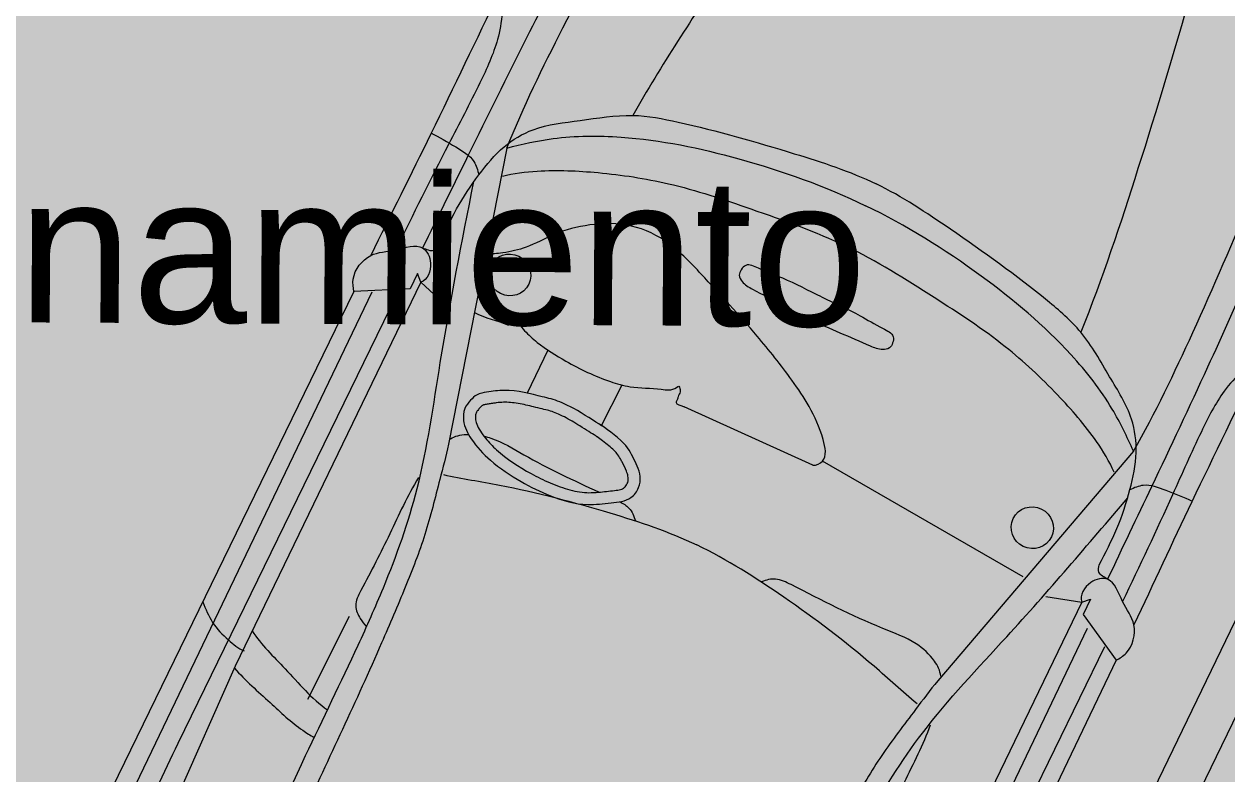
# Model space of a CAD drawing. Header units: metres. Extents: x -466 to 1322, y -1072 to 50.
# Drawn here: x 25.925 to 28.367, y -204.34 to -202.819 of the extents above; entities that cross this region are included whole.
import ezdxf

# ---------------------------------------------------------------- set-up
doc = ezdxf.new("R2010")
doc.units = ezdxf.units.M
doc.linetypes.add('CENTER2', pattern=[28.575000000000003, 19.05, -3.175, 3.175, -3.175])
for name, color, linetype, lineweight in [('A - TXT 100 -1', 2, 'Continuous', 0), ('A-EJES', 61, 'CENTER2', 0), ('A-MUEBLES', 5, 'Continuous', 0), ('A-MURO INT', 4, 'Continuous', 0)]:
    doc.layers.add(name, color=color, linetype=linetype, lineweight=lineweight)
doc.layers.add('Hatch Exterior', color=7, linetype='Continuous', lineweight=0, true_color=0xa99b89)
doc.styles.add('Style-Arial', font='arial.ttf')

msp = doc.modelspace()

# ---------------------------------------------------------------- hatches: boundary and pattern name
at = {"layer": 'A-MURO INT', "transparency": 33554687}
h = msp.add_hatch(color=256, dxfattribs=at)
h.dxf.hatch_style = 1
h.paths.add_polyline_path([(46.5637377919295, -210.7665096859043), (46.50933065474658, -210.879047953752), (46.64437658465505, -210.9443365228437), (46.67770096200047, -210.8754068221342), (46.67755973931577, -210.8753385473854), (46.69864249944629, -210.8317299800544)])
h.paths.add_polyline_path([(46.59638207895648, -210.6989867154384), (46.5637377919295, -210.7665096859043), (46.69878372221689, -210.8317982548449), (46.73142800926161, -210.7642752847219)])
h.paths.add_polyline_path([(46.46133615207879, -210.6336981478121), (46.42869186477202, -210.7012211184772), (46.5637377919295, -210.7665096859043), (46.59638207895648, -210.6989867154384)])
h.paths.add_polyline_path([(46.42869186477196, -210.7012211184772), (46.37428472747223, -210.8137593859337), (46.50933065474658, -210.879047953752), (46.5637377919295, -210.7665096859043)])
h.paths.add_polyline_path([(42.37717278032903, -208.74249579817), (42.24226807281229, -208.6772755040199), (42.18786093522016, -208.7898137727141), (42.32290686341497, -208.8551023409773), (42.35623124076051, -208.7861726402678), (42.35609001978941, -208.7861043663472)])
h.paths.add_polyline_path([(42.40995828802153, -208.6750411028554), (42.27491235943006, -208.6097525344005), (42.24226807281229, -208.6772755040199), (42.37731400138603, -208.7425640721319)])
h.paths.add_polyline_path([(42.27491235943006, -208.6097525344005), (42.13986643083871, -208.5444639659456), (42.10722214394116, -208.6119869357642), (42.24226807281229, -208.6772755040199)])
h.paths.add_polyline_path([(42.24226807281229, -208.6772755040199), (42.10722214394116, -208.6119869357642), (42.05281500623215, -208.7245252040673), (42.18786093522016, -208.7898137727141)])
h.paths.add_polyline_path([(37.95344263984776, -206.5205183534779), (37.81839671125641, -206.455229785023), (37.78575242482384, -206.5227527538798), (37.92079835369503, -206.5880413221355)])
h.paths.add_polyline_path([(37.92079835369503, -206.5880413221355), (37.78575242482384, -206.5227527538798), (37.73134528664986, -206.6352910231446), (37.86639121563792, -206.7005795917914)])
h.paths.add_polyline_path([(37.92079835369503, -206.5880413221355), (37.86639121563792, -206.7005795917914), (38.00143714383267, -206.7658681600547), (38.03476152123397, -206.6969384592296), (38.03462029854933, -206.6968701844808), (38.05570305949823, -206.653261615457)])
h.paths.add_polyline_path([(38.08848856843923, -206.5858069219328), (37.95344263984776, -206.5205183534779), (37.92079835369503, -206.5880413221355), (38.05584428226877, -206.6533298902475)])
h.paths.add_polyline_path([(33.49692699172999, -204.3659956039851), (33.46428270570669, -204.4335185719954), (33.59932863457777, -204.4988071402511), (33.63197292032129, -204.43128417244)])
h.paths.add_polyline_path([(33.59932863457777, -204.4988071402511), (33.46428270570669, -204.4335185719954), (33.40987556712344, -204.5460568421067), (33.54492149611139, -204.6113454107535)])
h.paths.add_polyline_path([(33.73423334038091, -204.5640274335726), (33.59932863457777, -204.4988071402511), (33.54492149611144, -204.6113454107535), (33.67996742430626, -204.6766339790167), (33.71329180169175, -204.6077042782247), (33.71315057900694, -204.6076360034756)])
h.paths.add_polyline_path([(33.63197292032135, -204.43128417244), (33.59932863457777, -204.4988071402511), (33.73437456315162, -204.5640957083631), (33.76701884891281, -204.4965727408949)])
h.paths.add_polyline_path([(29.44554912944221, -202.4073385597408), (29.40053381991174, -202.3855757035892), (29.31348239570184, -202.5656369419028), (29.35849770483566, -202.5873997978626), (29.39182208212509, -202.5184700972691), (29.39168085944061, -202.5184018225202), (29.41251763652122, -202.4753020580372)])
h.paths.add_polyline_path([(29.40053381968903, -202.3855757040499), (29.31050320052765, -202.3420499919544), (29.22345177664096, -202.5221112295994), (29.31348239570184, -202.5656369419028)])
h.paths.add_polyline_path([(29.31050320052759, -202.3420499919544), (29.17545727178549, -202.2767614238112), (29.08840584717922, -202.4568226619322), (29.1334211571567, -202.4785855181717), (29.22345177638692, -202.5221112301249)])
h.paths.add_polyline_path([(29.22345177638692, -202.5221112301249), (29.1334211571567, -202.4785855181717), (27.00066126381063, -206.8900858572747), (27.0906918829312, -206.9336115694546)])
h.paths.add_polyline_path([(29.31348239570184, -202.5656369419028), (29.22345177664096, -202.5221112295994), (27.0906918829312, -206.9336115694546), (27.22573781139295, -206.9989001376186), (27.31278923564435, -206.8188388993251), (27.26777392559171, -206.7970760447067)])
h.paths.add_polyline_path([(29.17545727178549, -202.2767614238112), (24.89900285170143, -200.2092900944824), (22.67919153362408, -204.8008516729776), (22.85925277193763, -204.8879030971875), (24.99201266581395, -200.4764027569877), (29.08840584717922, -202.4568226619322)])
h.paths.add_polyline_path([(27.08771268737388, -206.7100246202986), (27.04269737784341, -206.688261764147), (26.95564595323685, -206.8683230022687), (27.00066126316403, -206.8900858586121)])
h.paths.add_polyline_path([(22.76624295792976, -204.6207904344658), (22.72122764839929, -204.5990275783142), (22.63417622379274, -204.7790888164359), (22.67919153371992, -204.8008516727793)])
h.paths.add_polyline_path([(22.99131950558211, -204.729604715224), (22.94630419605164, -204.7078418590725), (22.85925277184168, -204.887903097386), (22.90426808097556, -204.9096659533459)])
at = {"layer": 'Hatch Exterior', "transparency": 33554687}
h = msp.add_hatch(color=256, dxfattribs=at)
h.dxf.hatch_style = 1
h.paths.add_polyline_path([(9.711806740487152, -198.5317105458091), (27.180722501615, -206.9771372831333), (29.40053381945588, -202.3855757039371), (51.052897728788, -212.85350946576), (52.92450335605661, -208.9821928498072), (26.32829967416303, -196.1241372734626), (45.64313203111518, -181.7275093218762), (47.49256546267225, -186.1551009685443), (48.75830356946491, -189.1885665303103), (52.20977177116248, -197.4550781457826), (57.23926338636568, -199.3681176041215), (59.56784542232775, -194.4797625943925), (53.76873235850864, -196.7828426917451), (53.69043695055387, -196.7490588357102), (51.88993718448857, -192.1491172302469), (57.72234076340419, -189.8328160165443), (59.56784542232782, -194.4797625943922), (60.68283698259165, -192.1396472481201), (50.46445129237152, -166.4099411838768), (48.88703951903113, -167.5856909912741), (57.00695716267732, -188.0314933489626), (51.15180446686225, -190.3568292222751), (45.60585320854988, -176.3922265884589), (17.73820133661558, -197.1638392230323), (15.52700847359916, -194.1972542971378)])
h.paths.add_polyline_path([(14.61965897385549, -194.8735621690553), (9.711806740487143, -198.5317105458091), (9.914802194550983, -198.629849620881), (14.7391829123969, -195.0339181109957)])
h.paths.add_polyline_path([(22.85925277193768, -204.8879030971875), (24.99201266581394, -200.4764027569877), (29.1334211571567, -202.4785855181717), (27.00066126381063, -206.8900858572747), (26.95990917280475, -206.8595047599238), (27.0426973776997, -206.6882617644442), (27.26777392559173, -206.7970760447067), (29.40053381968902, -202.3855757040499), (24.89900285170143, -200.2092900944824), (22.67919153362408, -204.8008516729776)], flags=17)
edge = h.paths.add_edge_path(flags=16)
edge.add_arc((19.71981130548345, -199.9897411907734), 0.7000000000008382, 36.69961023291148, 118.5177920509789, ccw=False)
edge.add_line((20.28105710227493, -199.5714074058778), (21.64408260876736, -198.5554539282759))
edge.add_arc((19.71981130548384, -199.9897411907725), 2.400000000000081, -235.67933478540283, 36.69961023288391, ccw=False)
edge.add_line((18.36663378675976, -198.0075932137486), (19.38560916013375, -199.3746729620013))

# ---------------------------------------------------------------- linework, layer by layer
at = {"layer": 'A-EJES', "ltscale": 0.1}
msp.add_line((31.16906189634329, -198.4644257768555), (25.27845153038766, -210.6488398349084), dxfattribs=at)
at = {"layer": 'A-MUEBLES', "color": 5}
for p, q in [((26.90526119622166, -203.0708958522), (26.78679028499369, -203.6716666088678)), ((26.72422533946582, -203.3251978229955), (26.70908118954651, -203.3565226911687)), ((26.73060104104854, -203.342954168123), (26.72422533946582, -203.3251978229955)), ((26.73060104104854, -203.342954168123), (26.35410231140571, -204.1217217540443)), ((26.78466725281351, -203.3930651170649), (26.73060104104854, -203.342954168123)), ((26.59489282769289, -203.3617660373209), (25.67301749923598, -205.2517197594443)), ((26.63098890669045, -203.3631367572373), (26.07506493972897, -204.5214840970302)), ((26.68190249782612, -203.3676509747834), (26.23750556260626, -204.2784141865118)), ((26.70908118954651, -203.3565226911687), (26.59489282769289, -203.3617660373209)), ((26.94696076009564, -203.5672963763975), (26.98909216302002, -203.4801498115789)), ((27.09743763808507, -203.633394651099), (27.13878853678699, -203.552521203987)), ((27.52667358286567, -203.7142172507097), (27.26551651025437, -203.5954257185842)), ((28.1770976591697, -203.6857709719018), (27.7798385537663, -204.1517603087416)), ((27.95335634864739, -203.9404084183861), (27.54579688990833, -203.7060417361577)), ((27.99950534373824, -203.9803841147009), (28.07235942383943, -203.9916333578337)), ((28.07235942383943, -203.9916333578337), (28.09023555692448, -203.9856016724236)), ((28.09023555692448, -203.9856016724236), (28.07509140700523, -204.0169265405971)), ((28.07235942383943, -203.9916333578337), (27.69586069419665, -204.770400943755)), ((26.58531816912273, -204.0208468759502), (26.50082946787177, -204.1895741047983)), ((28.07509140700523, -204.0169265405971), (28.14190471707985, -204.1096759678651)), ((28.08325059714105, -204.0451390838386), (27.64547476357433, -204.9591032972605)), ((28.11841107955343, -204.0822377684367), (27.55586601093893, -205.2373841065364)), ((26.35410231140571, -204.1217217540443), (26.20807841302184, -204.4491089506987)), ((28.14190471707985, -204.1096759678651), (27.23327154234079, -206.0060316694012))]:
    msp.add_line(p, q, dxfattribs=at)
for centre in [(26.91107946188095, -203.3280820715795), (27.97191952832384, -203.8409500242146)]:
    msp.add_ellipse(centre, major_axis=(0.0386520534122775, -0.01868651093098877), ratio=0.983266089403692, start_param=4.712388980363803, end_param=10.99557428754339, dxfattribs=at)
for points, knots in [([(27.76324855307939, -202.1486357980298), (27.69207722156199, -202.2270971011985), (27.55118384327238, -202.4122014601578), (27.352696686314, -202.6991944078829), (27.21872365874793, -202.9027025347877), (27.16078005061627, -203.0045025437457)], [0, 0, 0, 0, 0.3173741157027127, 0.6957599244951329, 1.047139902929262, 1.047139902929262, 1.047139902929262, 1.047139902929262]), ([(26.90526119622172, -203.0708958522), (26.93854246311571, -202.9874919603369), (27.02313877376014, -202.8152986621494), (27.16250781347702, -202.555270671636), (27.29083378676194, -202.3339524100177), (27.37447849101727, -202.2046753200448), (27.40149724705941, -202.1622030594003)], [0, 0, 0, 0, 0.2693745823607027, 0.5745351499600924, 0.8853386944333156, 1.03631873318286, 1.03631873318286, 1.03631873318286, 1.03631873318286]), ([(27.35775911100205, -202.1859183041518), (27.3356621637447, -202.1986785274705), (27.29956106406183, -202.2429713093247), (27.22964811955643, -202.3375939307844), (27.14109578850605, -202.4772561996242), (27.0428842156536, -202.6575755868353), (26.93629928528009, -202.8631071998198), (26.83465463220944, -203.0686997192975), (26.76519337474218, -203.2112148217852), (26.73421808829556, -203.2732028663015)], [0, 0, 0, 0, 0.0761476441899357, 0.1659032532427238, 0.3556719840498816, 0.5698710681021171, 0.7823249081538507, 1.050047116179755, 1.257935617189635, 1.257935617189635, 1.257935617189635, 1.257935617189635]), ([(28.11457722643752, -202.1922905801869), (28.16352989532129, -202.2159569704945), (28.30160778718584, -202.2999834622708), (28.49634169695071, -202.4051951646798), (28.60494159719252, -202.563470664513), (28.65848458799417, -202.6653537592072), (28.67048040221289, -202.764815823321), (28.66746205917474, -202.8704584425436), (28.64382250219171, -202.9846555639747), (28.62788044486081, -203.0639495509217), (28.60981595765901, -203.1032517939213)], [0, 0, 0, 0, 0.1603904307779931, 0.4790329835027906, 0.6329673086489138, 0.7220153483891468, 0.8174737640427872, 0.9275619858686533, 1.037330167210941, 1.167094244499252, 1.167094244499252, 1.167094244499252, 1.167094244499252]), ([(27.09303617283859, -202.3699577117632), (27.06983458110363, -202.4004606573485), (27.00085094461218, -202.5296712619936), (26.88902462949403, -202.7542281974984), (26.75823551800124, -203.0299141514597), (26.66938953937921, -203.2063189564194), (26.6289594081, -203.288742644429)], [0, 0, 0, 0, 0.1148972822364895, 0.4370608856273347, 0.754269105394047, 1.029685620385832, 1.029685620385832, 1.029685620385832, 1.029685620385832]), ([(28.36700187032301, -202.4405230838765), (28.34971413355578, -202.5450346558787), (28.29215163867332, -202.770425709238), (28.19050770372093, -203.1042379528851), (28.1142233885505, -203.3356359500472), (28.07042865102306, -203.4442762948183)], [0, 0, 0, 0, 0.3173741157027127, 0.6957599244951329, 1.047139902929262, 1.047139902929262, 1.047139902929262, 1.047139902929262]), ([(28.60981595765901, -203.1032517939213), (28.63439409731586, -203.049520125146), (28.63170878530883, -202.9404688495329), (28.63869976572892, -202.80198543091), (28.59971653367973, -202.6772401321923), (28.51608137113868, -202.5499830700862), (28.42338903932131, -202.4767919095141), (28.36700187032301, -202.4405230838765)], [0, 0, 0, 0, 0.1772572169944382, 0.3124950623797501, 0.4151677555159922, 0.559724298638291, 0.7575411745586412, 0.7575411745586412, 0.7575411745586412, 0.7575411745586412]), ([(28.17709765916976, -203.6857709719018), (28.22179266081815, -203.607885101992), (28.30420262644981, -203.4346348053691), (28.42143174175339, -203.1639031677512), (28.5151817818425, -202.9258690140496), (28.56454810007608, -202.7800198825266), (28.5810534415067, -202.7324648637953)], [0, 0, 0, 0, 0.2693745823607027, 0.5745351499600935, 0.8853386944333168, 1.036318733182858, 1.036318733182858, 1.036318733182858, 1.036318733182858]), ([(26.88986133360919, -202.759384116436), (26.8978992893438, -202.7687467510227), (26.89613328534028, -202.8038459201073), (26.88596255698485, -202.8630144634978), (26.84462070919773, -202.9530815104804), (26.7711355228476, -203.091884037291), (26.71483470044586, -203.2057809807345), (26.67988731740735, -203.2774877207321)], [0, 0, 0, 0, 0.036499173349975, 0.0923739305069762, 0.1867836629064857, 0.3273982428615445, 0.566706759720036, 0.566706759720036, 0.566706759720036, 0.566706759720036]), ([(28.58963297251881, -202.7814733225241), (28.59335687951722, -202.8067167552128), (28.58106580829389, -202.8625206035647), (28.55033038456287, -202.9760837755414), (28.49587303588106, -203.1322294186009), (28.41555088876777, -203.3211975300096), (28.32066989313239, -203.5323874634489), (28.22267274481931, -203.7397433856831), (28.15412203354896, -203.8826986958688), (28.12477901011033, -203.9454758653565)], [0, 0, 0, 0, 0.0761476441899357, 0.165903253242729, 0.3556719840498834, 0.5698710681021206, 0.7823249081538542, 1.050047116179758, 1.257935617189638, 1.257935617189638, 1.257935617189638, 1.257935617189638]), ([(26.76748262968442, -203.2683959270244), (26.77941654384495, -203.2437106434322), (26.80105785321837, -203.1928643477163), (26.84631992896971, -203.1260551240177), (26.89461680377644, -203.0669547568953), (26.96567236752855, -203.0245973474073), (27.05751347309467, -203.0156316918701), (27.155897136833, -202.9982114472662), (27.30328570524256, -203.0272152156508), (27.4671391650997, -203.074478544158), (27.60165928322562, -203.117683479366), (27.65477676414253, -203.143363366984)], [0, 0, 0, 0, 0.0822559043405136, 0.1651739975256024, 0.2413831572346481, 0.3093898530920074, 0.4053477897991191, 0.5115074020435952, 0.6033493020972394, 0.8436347970298115, 1.017670980150911, 1.017670980150911, 1.017670980150911, 1.017670980150911]), ([(26.75078440639822, -203.0400242280368), (26.76815178632211, -203.04869257818), (26.79752632294452, -203.0661991236939), (26.83929137548478, -203.0907214095942), (26.84610304723566, -203.115560895819), (26.84847264948786, -203.125169645966)], [0, 0, 0, 0, 1.462158787484422, 2.65110501360953, 3.386320643224714, 3.386320643224714, 3.386320643224714, 3.386320643224714]), ([(26.90526119622172, -203.0708958522), (26.93609308827297, -203.0627177978554), (27.01234009412951, -203.0455304099107), (27.17250927701156, -203.0448026254433), (27.3876095332497, -203.0895097371781), (27.55097871940592, -203.1477663466246), (27.63338698091655, -203.1876069952748)], [0, 0, 0, 0, 0.0947758976503685, 0.2311242171015923, 0.4700258741958084, 0.7400315115747097, 0.7400315115747097, 0.7400315115747097, 0.7400315115747097]), ([(28.60981595765901, -203.1032517939213), (28.60032046967638, -203.140381017673), (28.5419002324407, -203.2746985457088), (28.43536396997325, -203.5018129812156), (28.30053423429263, -203.7755454770449), (28.21746306645309, -203.9547421405293), (28.17797645672374, -204.0376219783216)], [0, 0, 0, 0, 0.1148972822364895, 0.4370608856273347, 0.754269105394047, 1.029685620385832, 1.029685620385832, 1.029685620385832, 1.029685620385832]), ([(26.89610243976631, -203.1279765117072), (26.91917523509204, -203.1218969105844), (26.98413118772595, -203.1137605956483), (27.09749142790719, -203.1189676029981), (27.24418452179748, -203.1407527732156), (27.41092283570805, -203.1973664303623), (27.53148848339617, -203.2397151086773), (27.5936631075341, -203.2697737133587)], [0, 0, 0, 0, 0.0708921678036178, 0.1925845607119855, 0.3348457455278091, 0.5072814278406148, 0.7109927877385362, 0.7109927877385362, 0.7109927877385362, 0.7109927877385362]), ([(25.95458348916594, -205.0754953067835), (25.97251336138805, -205.066541790625), (26.01030271050183, -205.0452116702522), (26.05713792404055, -204.9831975060138), (26.12810462330117, -204.9233868197964), (26.203702381791, -204.8315423168788), (26.28310368427776, -204.7196879835758), (26.3884582673719, -204.5421504848168), (26.48566148424885, -204.3220378878182), (26.58752737349874, -204.1161494595628), (26.66730640522064, -203.9372248413015), (26.73499369760907, -203.7482583074366), (26.77317081252454, -203.4677255509284), (26.81431316807959, -203.2608043848313), (26.83810300588874, -203.1385344296025)], [0, 0, 0, 0, 0.0597496792244547, 0.1269278264630773, 0.2300341216699886, 0.3366745036381952, 0.482224884262596, 0.6413237121885881, 0.9549056111732628, 1.203173400679397, 1.330375148798978, 1.542773415638618, 1.802260924455368, 2.175545030306999, 2.175545030306999, 2.175545030306999, 2.175545030306999]), ([(28.10788566050536, -203.9164198656636), (28.11982005841884, -203.8917348159441), (28.14622832246016, -203.8431931261327), (28.17047628535556, -203.7662245340453), (28.18679766979398, -203.6916654707456), (28.1758616286466, -203.6096688471403), (28.12584553796933, -203.5321216852051), (28.07839195789984, -203.444195762115), (27.9641174480646, -203.3466973258185), (27.82530599996051, -203.2476359286754), (27.70789424505955, -203.169043254602), (27.65477676414253, -203.143363366984)], [0, 0, 0, 0, 0.0822559043405136, 0.1651739975256024, 0.2413831572346403, 0.3093898530920152, 0.4053477897991043, 0.5115074020435803, 0.6033493020972517, 0.8436347970298236, 1.017670980150923, 1.017670980150923, 1.017670980150923, 1.017670980150923]), ([(28.17709765916976, -203.6857709719018), (28.1643572759553, -203.6565277030031), (28.13047033233102, -203.5860955565199), (28.0315592421361, -203.4601142362703), (27.86292166399352, -203.3193015475256), (27.71579524242719, -203.227447643925), (27.63338698091655, -203.1876069952748)], [0, 0, 0, 0, 0.0947758976503685, 0.2311242171016175, 0.4700258741958336, 0.7400315115747348, 0.7400315115747348, 0.7400315115747348, 0.7400315115747348]), ([(27.52667358286567, -203.7142172507097), (27.53364039871059, -203.7146962579836), (27.55731819128573, -203.7035119838226), (27.54544178449112, -203.6489372683018), (27.52234240924395, -203.5976216511995), (27.47472046624688, -203.5271136443932), (27.40272899683765, -203.4370694436193), (27.3180777890455, -203.3461198671268), (27.23976239541793, -203.2618171266063), (27.15937527659383, -203.2222404529725), (27.0758366314239, -203.2232503173686), (27.00365433077974, -203.2415901159757), (26.94931478981005, -203.2729179751773), (26.90284279140866, -203.2834348749011), (26.87404639808926, -203.2861831531427), (26.86314569466418, -203.2844652548147)], [0, 0, 0, 0, 0.5272875804596971, 1.647451295278326, 3.48755798881006, 5.099072907082154, 7.968656938695363, 12.23831327532788, 14.47518702348805, 16.61375652672607, 18.74420214397056, 20.63934285726617, 22.22338886570531, 23.4527314138935, 24.2865286028062, 24.2865286028062, 24.2865286028062, 24.2865286028062]), ([(26.59489282769289, -203.3617660373209), (26.59322877654955, -203.3535947558019), (26.58997108243375, -203.324895219939), (26.62435189710646, -203.2808445932887), (26.67919244165586, -203.2816857071946), (26.73352158880965, -203.2592215422476), (26.75731676806072, -203.3067532311991), (26.74441634969276, -203.3380056183619), (26.73060104104854, -203.342954168123)], [0, 0, 0, 0, 0.0248639989917332, 0.0846266562163718, 0.1362470719176194, 0.1900683211478188, 0.2245198725716832, 0.2681841336441373, 0.2681841336441373, 0.2681841336441373, 0.2681841336441373]), ([(26.73421808829556, -203.2732028663015), (26.74155904710074, -203.275549288373), (26.7554831040535, -203.2836118582004), (26.76458696109955, -203.2722418608632), (26.76748262968442, -203.2683959270244)], [0, 0, 0, 0, 0.0227413209926744, 0.0371747861392139, 0.0371747861392139, 0.0371747861392139, 0.0371747861392139]), ([(28.1380503966331, -203.7284018972728), (28.12848458821071, -203.706543014795), (28.09451695403794, -203.6505816421168), (28.02002774350274, -203.5649719785656), (27.91184262195071, -203.463535116867), (27.76391125674809, -203.3680202871778), (27.65583773167202, -203.2998323180402), (27.5936631075341, -203.2697737133587)], [0, 0, 0, 0, 0.0708921678036178, 0.1925845607119597, 0.3348457455278104, 0.507281427840588, 0.7109927877385378, 0.7109927877385378, 0.7109927877385378, 0.7109927877385378]), ([(27.54384612253222, -203.3728174956966), (27.51769099450934, -203.3601477719053), (27.4749244393638, -203.3372365711209), (27.42623184844342, -203.3201229775841), (27.39310650657416, -203.3031673012888), (27.38038010949862, -203.3169073844799), (27.37508801378726, -203.3294395253822), (27.38433025055889, -203.3463242500497), (27.43582553299103, -203.373851240653), (27.48210796484585, -203.3988106277543), (27.52137007493741, -203.4193080040259)], [0, 0, 0, 0, 0.0857276866714615, 0.1381048287220763, 0.1641986386418207, 0.1769751223271088, 0.1890325360309019, 0.202812882293829, 0.2286049423553659, 0.3592553559652321, 0.3592553559652321, 0.3592553559652321, 0.3592553559652321]), ([(27.54384612253222, -203.3728174956966), (27.5700207718811, -203.3854468406637), (27.6145393659948, -203.4047340420816), (27.65819488057889, -203.4322665599595), (27.6920577738357, -203.4476966504603), (27.68919366395124, -203.4662047012271), (27.68265879091285, -203.4781360157813), (27.66368536026818, -203.4813797477696), (27.61012780200434, -203.4581184649749), (27.56182026440183, -203.4373479013416), (27.52137007493741, -203.4193080040259)], [0, 0, 0, 0, 0.0857276866714615, 0.1381048287220763, 0.1641986386418207, 0.1769751223271088, 0.1890325360309019, 0.202812882293829, 0.2286049423553379, 0.3592553559652326, 0.3592553559652326, 0.3592553559652326, 0.3592553559652326]), ([(26.90834949041556, -203.4298817168751), (26.90784363157491, -203.4252677119339), (26.90588964986392, -203.4173430504384), (26.90965720475373, -203.4014717029697), (26.91849593501234, -203.4045542672075), (26.92355533238612, -203.4083318306461), (26.92744735171169, -203.4166985331201), (26.93042926968076, -203.4292301109833), (26.94493085822484, -203.4461031612611), (26.97499303844802, -203.4729783974508), (27.03311064986718, -203.5091671469706), (27.09638234191988, -203.5395892492177), (27.16241276268221, -203.5586808240514), (27.20815833405868, -203.5568055566396), (27.24136553962825, -203.5639786333704), (27.25484321459686, -203.5521175139177), (27.25729502427231, -203.5594082916855), (27.25736988432277, -203.5664510407148), (27.25288145935582, -203.5738058468442), (27.25196214529529, -203.5812414328386), (27.24423776632511, -203.5910635231708), (27.25976280529653, -203.592808552522), (27.26551651025437, -203.5954257185842)], [0, 0, 0, 0, 0.0138597044917167, 0.027830361258106, 0.0329137449817013, 0.0379971021532664, 0.0465756111326859, 0.0592704458308368, 0.076221421134207, 0.1105990613900078, 0.1789801045320964, 0.2766959354785217, 0.3173629153489381, 0.3800771187216906, 0.4110544461815477, 0.4160421168598905, 0.4210283697515667, 0.4277211774754558, 0.438743286986216, 0.4448131032587983, 0.4508005499914591, 0.4694463160207903, 0.4694463160207903, 0.4694463160207903, 0.4694463160207903]), ([(28.4308034459151, -203.5043595856573), (28.41847328006565, -203.5038751592722), (28.39206190013323, -203.5270594093276), (28.35200683994668, -203.5717802366419), (28.30709617474753, -203.6601219226231), (28.24395439024067, -203.8039250140755), (28.18965859168026, -203.9187912954096), (28.15516582026544, -203.9907178194633)], [0, 0, 0, 0, 0.036499173349975, 0.0923739305069762, 0.1867836629064857, 0.3273982428615451, 0.5667067597200363, 0.5667067597200363, 0.5667067597200363, 0.5667067597200363]), ([(27.09743763808507, -203.633394651099), (27.08655078576862, -203.6255000521726), (27.14682419324532, -203.6676756759537), (27.15765572192453, -203.6916554282618), (27.17863016475064, -203.730421347653), (27.17439483766276, -203.7609040226255), (27.15543135773157, -203.7868624861121), (27.11438094025942, -203.7902984055365), (27.05985927532299, -203.797778175003), (26.99612970452472, -203.7793299035486), (26.93066594020365, -203.7471206127655), (26.87475104248949, -203.7096663071479), (26.8344728272524, -203.6670733204762), (26.81532126665707, -203.629297039816), (26.8175590027073, -203.5993739960336), (26.8305854178156, -203.5829031802289), (26.84462665274208, -203.5690162474525), (26.86976572647177, -203.5652968514637), (26.91274622489675, -203.5583271605196), (26.99117288170794, -203.579529325772), (27.02352790381434, -203.5850263820905), (27.1078860704161, -203.6409713298544), (27.09743763808507, -203.633394651099)], [0, 0, 0, 0, 0.0396899594288991, 0.0896340037096596, 0.1312499810561335, 0.1542862157002941, 0.1797268199962483, 0.2207266217996366, 0.2680991407440647, 0.3447664897443913, 0.4095645020962066, 0.4843001208430498, 0.5415149886030437, 0.581768663734117, 0.6060665441749373, 0.6262474253611315, 0.6436722375040645, 0.6634685700176949, 0.6988790869095391, 0.7758465355839687, 0.8696393944446255, 0.9077310157190256, 0.9077310157190256, 0.9077310157190256, 0.9077310157190256]), ([(27.08856353793169, -203.6565420787185), (27.09168446913452, -203.6588245462324), (27.09550201445552, -203.6616541702174), (27.10382829815762, -203.6679783554091), (27.10837789409283, -203.6715227126599), (27.12050812845553, -203.6814553949641), (27.12531564917003, -203.686268950225), (27.13171302772588, -203.6939208890221), (27.13346668534615, -203.696799650498), (27.1367875156829, -203.7030139934654), (27.13785696228348, -203.7051196081188), (27.14231795814885, -203.7138270453079), (27.14573997153337, -203.7203343337219), (27.14953505678073, -203.7297554596648), (27.15058801118511, -203.7330714575774), (27.1516856839142, -203.7384181416896), (27.15183716941789, -203.7404568712666), (27.15162933206955, -203.7447165036938), (27.15124979765625, -203.7468163899889), (27.14952755933086, -203.7521824949727), (27.1475802461909, -203.7555372710599), (27.1446344475396, -203.7587819402652), (27.14375624223294, -203.7595531714317), (27.14149758621573, -203.7611722073777), (27.13937953968895, -203.7622007505488), (27.13286263729054, -203.7640499846814), (27.12857732819003, -203.7647893201172), (27.11861095830278, -203.7660092054321), (27.11272240597845, -203.7665900505949), (27.1017586214985, -203.7678148691512), (27.09652268275028, -203.7684015541918), (27.08460773893603, -203.7694872035936), (27.07813480243743, -203.7698664935056), (27.06572262642919, -203.7697402532601), (27.05949544581421, -203.7691971380748), (27.04658718390004, -203.7672329861075), (27.04000179221686, -203.7658170120624), (27.0200434364537, -203.7605012530535), (27.00641503808453, -203.7555225147278), (26.97996822188969, -203.7443323093801), (26.96712394413692, -203.7380524084231), (26.92921003804491, -203.7173308924791), (26.9049260873656, -203.7013612533551), (26.87615220387812, -203.6754065050143), (26.86860007818467, -203.6676240494089), (26.85816679320095, -203.6546748639305), (26.85461433132787, -203.6497473880918), (26.84843742502562, -203.6399237625333), (26.84593496586041, -203.6351478128952), (26.84269756452483, -203.6266708520482), (26.8417863144839, -203.6229355226371), (26.84113424481308, -203.6157039332506), (26.84146739496208, -203.6122932774369), (26.84253246856423, -203.6086557963695), (26.8429221715603, -203.6077596036168), (26.84457144806277, -203.6049875817773), (26.84579476828276, -203.603294569336), (26.84895007570651, -203.599522325899), (26.85095423814136, -203.5973098054221), (26.85402198941864, -203.5942477172332), (26.855246902381, -203.5932675066779), (26.85641269170935, -203.5925087446869), (26.85653869550106, -203.592442413124), (26.85760868378247, -203.5920130282252), (26.85844846858714, -203.591736821041), (26.86146208653651, -203.5909955423963), (26.86412679307267, -203.5905443642721), (26.87019669191346, -203.5896156278134), (26.87309499984372, -203.589167359482), (26.87853170600317, -203.5883561612447), (26.88116193825539, -203.5879809395767), (26.88883129705977, -203.5870035350902), (26.89364258526996, -203.5865521124554), (26.90292636990506, -203.5862657849641), (26.90764588591378, -203.5864324071049), (26.91770443325112, -203.5873022164751), (26.92293517103343, -203.5880022285432), (26.93879331101158, -203.5906563432968), (26.94956058401465, -203.5931642486114), (26.96564654991727, -203.5971146055053), (26.97154409279267, -203.5985844058823), (26.9819218276254, -203.6011049947504), (26.98642648627708, -203.6022153558508), (26.99909579204513, -203.6058356402882), (27.00684593399853, -203.6086200578641), (27.02306104937713, -203.6167416541871), (27.02815144222347, -203.6194722478504), (27.03858165631448, -203.6254313164382), (27.04364585488725, -203.6284357323955), (27.06045284640743, -203.6387498686227), (27.07451909540731, -203.6478577370788), (27.08381576512625, -203.6537340224386), (27.0851235839117, -203.6545545118147), (27.08681461514772, -203.6555685569972), (27.0872501831962, -203.6558293680953), (27.08811943960234, -203.6563068424898), (27.08831809399936, -203.6564142542973), (27.08856353793169, -203.6565420787185)], [0.4970331518743195, 0.4970331518743195, 0.4970331518743195, 0.4970331518743195, 0.7234440976721923, 0.7234440976721923, 0.9746358111319036, 0.9746358111319036, 1.509640338772371, 1.509640338772371, 2.044644866412839, 2.044644866412839, 2.271060810932449, 2.271060810932449, 2.862376324879863, 2.862376324879863, 3.217653772372462, 3.217653772372462, 3.537253070677373, 3.537253070677373, 3.856852368982283, 3.856852368982283, 4.368613159126637, 4.368613159126637, 4.584626911114892, 4.584626911114892, 4.992689984759345, 4.992689984759345, 5.400753058403798, 5.400753058403798, 5.808816132048253, 5.808816132048253, 6.216879205692706, 6.216879205692706, 6.778715798636854, 6.778715798636854, 7.350370525239849, 7.350370525239849, 7.922025251842845, 7.922025251842845, 9.065334705048837, 9.065334705048837, 10.20864415825482, 10.20864415825482, 12.4952630646668, 12.4952630646668, 13.40989555546501, 13.40989555546501, 13.92908799447, 13.92908799447, 14.44828043347499, 14.44828043347499, 14.90988462109999, 14.90988462109999, 15.37148880872501, 15.37148880872501, 15.62523953239991, 15.62523953239991, 15.87899025607482, 15.87899025607482, 16.12087491770187, 16.12087491770187, 16.36275957932892, 16.36275957932892, 16.516350448465, 16.516350448465, 16.66994131760109, 16.66994131760109, 16.92152084233934, 16.92152084233934, 17.1366760113884, 17.1366760113884, 17.35183118043746, 17.35183118043746, 17.78214151853557, 17.78214151853557, 18.20497447847547, 18.20497447847547, 18.62780743841536, 18.62780743841536, 19.47347335829514, 19.47347335829514, 19.97892280272601, 19.97892280272601, 20.48437224715687, 20.48437224715687, 21.47511887508725, 21.47511887508725, 21.85914421187706, 21.85914421187706, 22.16288355239377, 22.16288355239377, 22.77036223342717, 22.77036223342717, 22.90049326286089, 22.90049326286089, 22.95122122653483, 22.95122122653483, 22.96429810070754, 22.96429810070754, 22.96429810070754, 22.96429810070754]), ([(26.79055697125375, -203.6608741540192), (26.79977176809302, -203.6547728669423), (26.81286921093277, -203.6520607241403), (26.82583058646878, -203.6516066119243), (26.8274392928829, -203.6515837909433)], [0, 0, 0, 0, 0.8429982473716691, 0.9626806120840252, 0.9626806120840252, 0.9626806120840252, 0.9626806120840252]), ([(26.85864730765786, -203.6551332209872), (26.86348200205413, -203.6562715977009), (26.89219732463698, -203.6646070481545), (26.96746788177092, -203.710922697865), (27.03985137781746, -203.7444586603574), (27.09261535855904, -203.7687558525768)], [1.749252700897494, 1.749252700897494, 1.749252700897494, 1.749252700897494, 2.122874509014462, 3.997598544710319, 8.307431816899932, 8.307431816899932, 8.307431816899932, 8.307431816899932]), ([(26.78679028499374, -203.6716666088678), (26.78204554254239, -203.6956697787828), (26.7650653236426, -203.7563891850803), (26.74167359271036, -203.8548742157209), (26.69834123240338, -203.9643539805832), (26.617355057704, -204.155275847917), (26.49341000213059, -204.4126983071321), (26.3617106122955, -204.7134301367023), (26.22322980749311, -204.9612716056463), (26.07719588599934, -205.1601116967138), (25.9357165073589, -205.3475931138682), (25.83923992069367, -205.5672852521539), (25.76429276915218, -205.7169177129185), (25.72888058874781, -205.8069934918424), (25.7257375723774, -205.814341672781)], [0, 0, 0, 0, 0.0733252372542219, 0.1888964821516918, 0.3030393003446223, 0.4258209451540914, 0.8112424228585595, 1.159737155419859, 1.410579568502876, 1.66062269032882, 1.899626526969706, 2.111450368672791, 2.377727443740244, 2.401703019596873, 2.401703019596873, 2.401703019596873, 2.401703019596873]), ([(26.72569811368743, -203.7392225555359), (26.70357580383632, -203.7757006182833), (26.66810270501219, -203.8551745590394), (26.62525580267084, -203.9378301452996), (26.59375918634089, -203.997392419062), (26.60592131455581, -204.0239014267713), (26.61571827631963, -204.0369557934537), (26.6202962204008, -204.0421156765724)], [0, 0, 0, 0, 3.267855579229086, 6.568707710326668, 7.399662597450546, 8.099385109362208, 8.621704537030322, 8.621704537030322, 8.621704537030322, 8.621704537030322]), ([(26.77665595394586, -203.7331194333353), (26.81436904040032, -203.7412457432386), (26.92858797463191, -203.7591726488276), (27.100955269233, -203.8047823847278), (27.23432694754581, -203.8485387254855), (27.29074945146152, -203.8758164414967)], [0, 0, 0, 0, 0.1139078886580568, 0.3411538707748502, 0.5260187599620019, 0.5260187599620019, 0.5260187599620019, 0.5260187599620019]), ([(28.2972385743011, -203.7876645255942), (28.27965801108132, -203.7794371337534), (28.2476930198734, -203.7672888056918), (28.2025338067985, -203.7497871602284), (28.17883562590885, -203.7598765194982), (28.16983320045784, -203.7639874111555)], [0, 0, 0, 0, 1.462158787484422, 2.65110501360953, 3.386320643224714, 3.386320643224714, 3.386320643224714, 3.386320643224714]), ([(27.13448784162819, -203.7882311963497), (27.14149818372829, -203.7917853106603), (27.15648620476253, -203.800932835079), (27.16356891496503, -203.8172361125405), (27.16616874670802, -203.8270094304225)], [9.436432373430812, 9.436432373430812, 9.436432373430812, 9.436432373430812, 10.01272160502018, 10.75133556680063, 10.75133556680063, 10.75133556680063, 10.75133556680063]), ([(27.19650248636816, -205.6759066916675), (27.19238333182267, -205.6562934732847), (27.18562931510957, -205.6134286602114), (27.20514216933685, -205.5382053771582), (27.20793996758124, -205.4454381258531), (27.23296724619212, -205.3291450945476), (27.27131442580611, -205.1974429589122), (27.34501978390239, -205.0046044984526), (27.45715533032921, -204.7917110040564), (27.55524698070059, -204.5839979028576), (27.64592450339097, -204.4103422095993), (27.75198237944443, -204.2399261088372), (27.9481322370807, -204.0357659929321), (28.08474881162141, -203.8750022720233), (28.16579943843163, -203.7804153055408)], [0, 0, 0, 0, 0.0597496792244696, 0.1269278264630922, 0.2300341216700034, 0.3366745036382101, 0.4822248842626108, 0.6413237121886031, 0.9549056111732775, 1.203173400679412, 1.330375148798993, 1.542773415638637, 1.802260924455379, 2.175545030307009, 2.175545030307009, 2.175545030307009, 2.175545030307009]), ([(27.73797062897063, -204.1978713830531), (27.70817810987688, -204.1733618010776), (27.62312485322741, -204.0950846793221), (27.47606596869247, -203.9839392502045), (27.35250800614375, -203.9056738955085), (27.29074945146152, -203.8758164414967)], [0, 0, 0, 0, 0.1139078886580294, 0.3411538707748505, 0.5435020045044892, 0.5435020045044892, 0.5435020045044892, 0.5435020045044892]), ([(28.12477901011033, -203.9454758653565), (28.11838056253879, -203.9411799089567), (28.10341342356645, -203.9352748987767), (28.1066699961624, -203.9210780051908), (28.10788566050536, -203.9164198656636)], [0, 0, 0, 0, 0.0227413209926468, 0.0371747861391967, 0.0371747861391967, 0.0371747861391967, 0.0371747861391967]), ([(27.78595741935248, -204.1421050256813), (27.78501584403745, -204.1310935943161), (27.77176438533621, -204.1047432026971), (27.73137914112533, -204.0689417026392), (27.6258686793999, -204.0305423697696), (27.53625091590396, -203.9834203168825), (27.45232694360021, -203.9413961430589), (27.43173331911191, -203.946881412784), (27.42245892098776, -203.9509140802572)], [0, 0, 0, 0, 0.8429982473716691, 2.122874509014462, 3.997598544710319, 9.174838167250948, 10.01272160502018, 10.75133556680055, 10.75133556680055, 10.75133556680055, 10.75133556680055]), ([(28.14190471707985, -204.1096759678651), (28.14934233661876, -204.1059049304131), (28.17385836743563, -204.0906327281264), (28.18702812779668, -204.0363275208451), (28.15230732406394, -203.9938697937837), (28.13616918184721, -203.9373378974506), (28.08413795681287, -203.9482109665482), (28.0676570251652, -203.9777323382889), (28.07235942383943, -203.9916333578337)], [0, 0, 0, 0, 0.0248639989917332, 0.0846266562163718, 0.1362470719176194, 0.1900683211478188, 0.2245198725716604, 0.2681841336441141, 0.2681841336441141, 0.2681841336441141, 0.2681841336441141]), ([(26.28784755553198, -203.9912452489539), (26.29396635286633, -204.0055459210025), (26.30627734096805, -204.0362712253145), (26.33726619148786, -204.0667692374698), (26.36004925729145, -204.0854540950243), (26.37170640315054, -204.090931585315)], [1.808085697733259, 1.808085697733259, 1.808085697733259, 1.808085697733259, 2.918873689789895, 4.131288299117762, 5.101509953527924, 5.101509953527924, 5.101509953527924, 5.101509953527924]), ([(26.38846712040333, -204.0502297802357), (26.40685026005229, -204.0785426929924), (26.46081911691044, -204.1298619578954), (26.5084864673384, -204.1875137478887), (26.54148872822759, -204.2103349473573)], [0, 0, 0, 0, 0.1000351432272048, 0.2184418270067335, 0.2184418270067335, 0.2184418270067335, 0.2184418270067335]), ([(26.35231590056134, -204.1257269069331), (26.37420817524867, -204.1510540593156), (26.42195558077327, -204.1915009413478), (26.47374418720733, -204.2420489858569), (26.50620156437594, -204.2618441044121), (26.5142451511224, -204.2663427523303)], [0, 0, 0, 0, 2.528586248964196, 4.711884567960642, 5.408214832071729, 5.408214832071729, 5.408214832071729, 5.408214832071729]), ([(27.77983855376635, -204.1517603087416), (27.7639735360126, -204.1703873310096), (27.7269324104746, -204.2214082007972), (27.66427546226993, -204.3009102836504), (27.60538679232906, -204.402869279902), (27.50605643277038, -204.5849225676743), (27.38128947408995, -204.841947674096), (27.2273959264308, -205.1319496371725), (27.11916606099624, -205.394416060273), (27.05403127366975, -205.6323672055162), (26.99496977475417, -205.85969392129), (26.88271244234164, -206.0717567863057), (26.81199095080859, -206.2234321616113), (26.76339051103042, -206.3071320165877), (26.75958366112479, -206.3141592641862)], [0, 0, 0, 0, 0.0733252372542277, 0.1888964821516976, 0.3030393003446282, 0.4258209451540972, 0.8112424228585652, 1.159737155419864, 1.410579568502881, 1.660622690328821, 1.899626526969711, 2.111450368672796, 2.377727443740248, 2.40170301959688, 2.40170301959688, 2.40170301959688, 2.40170301959688]), ([(27.76483747371691, -204.2415992030053), (27.74998876632145, -204.281593721925), (27.70973513498819, -204.3587564925076), (27.67156784228439, -204.4436744573204), (27.64444976589306, -204.5053535561206), (27.61611995023173, -204.5122865494891), (27.59980394254029, -204.5127164823805), (27.59291661822658, -204.5123334293733)], [0, 0, 0, 0, 3.267855579229086, 6.568707710326668, 7.399662597450546, 8.099385109362208, 8.621704537030322, 8.621704537030322, 8.621704537030322, 8.621704537030322]), ([(26.23750556260626, -204.2784141865118), (26.17890717934068, -204.3997653968438), (26.09043458779672, -204.5916222092624), (25.97409161672704, -204.8798873103337), (25.90413117587968, -205.0417157531065), (25.87105615781792, -205.1358420864406)], [0, 0, 0, 0, 0.4042758708687236, 0.6333827053716093, 0.9326252492799204, 0.9326252492799204, 0.9326252492799204, 0.9326252492799204])]:
    msp.add_open_spline(points, degree=3, knots=knots, dxfattribs=at)
msp.add_open_spline([(26.83958870166913, -203.4043978663315), (26.86088360115468, -203.4164032380399), (26.88602472509984, -203.4199183449334), (26.90834949041556, -203.4298817168751)], degree=3, dxfattribs=at)
at = {"layer": 'A-MURO INT'}
msp.add_lwpolyline([(22.85925277193763, -204.8879030971875), (24.99201266581395, -200.4764027569877), (29.1334211571567, -202.4785855181717), (27.00066126381063, -206.8900858572747), (27.22573781139295, -206.9989001376186), (27.31278923564435, -206.8188388993251), (27.26777392559171, -206.7970760447067), (29.40053381968903, -202.3855757040499), (24.89900285170143, -200.2092900944824), (22.67919153362408, -204.8008516729776)], close=True, dxfattribs=at)

# ---------------------------------------------------------------- texts
at = {"layer": 'A - TXT 100 -1', "style": 'Style-Arial'}
msp.add_text('Estacionamiento', height=0.3, rotation=359.7227450262882, dxfattribs=at).set_placement((24.53723080666742, -203.4176657227383))

doc.saveas('drawing.dxf')
